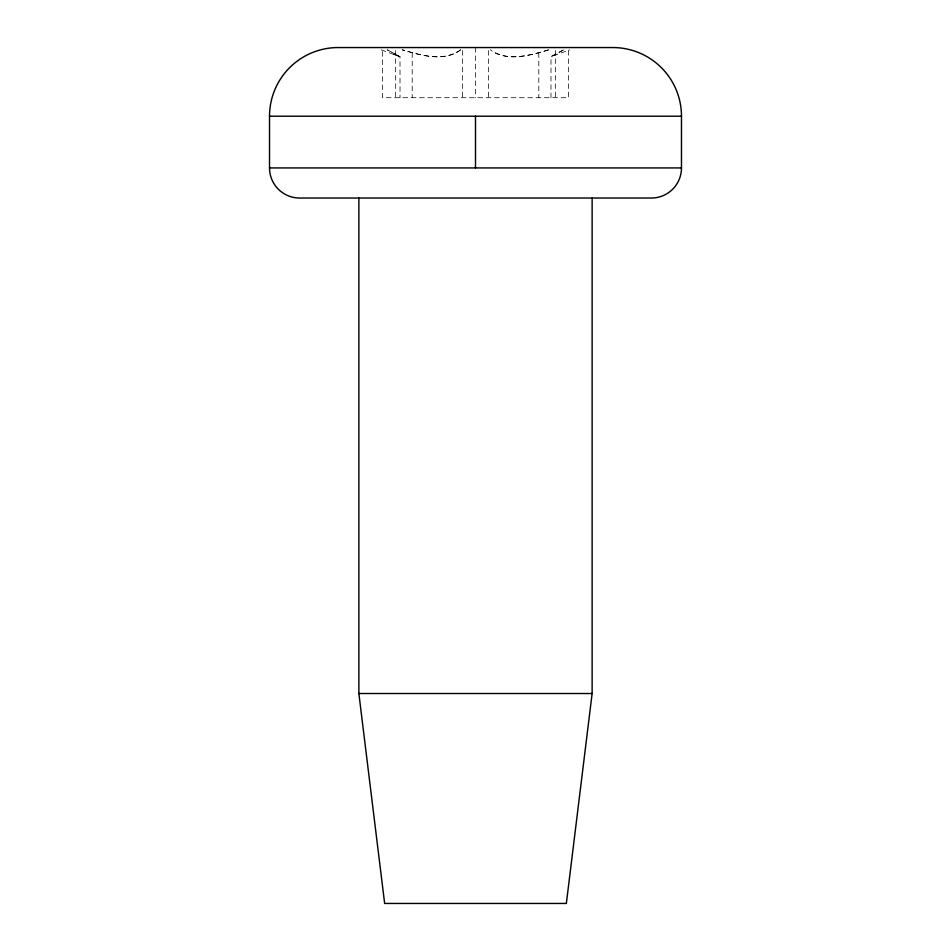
<?xml version="1.0" encoding="UTF-8"?>
<svg xmlns="http://www.w3.org/2000/svg" width="951" height="951" viewBox="0 0 951 951"><rect width="100%" height="100%" fill="white"/><g stroke="black" fill="none" stroke-linecap="round" stroke-linejoin="round"><path stroke-width="0.71" stroke-dasharray="4.75 3.57" d="M550.974 97.715L550.998 56.691L563.777 49.773M460.664 49.785C443.784 62.386 420.758 55.241 402.416 49.868M460.51 49.939C443.416 62.338 420.461 55.146 402.047 49.773M563.444 49.939L550.998 56.691L569.744 49.832M548.596 49.868C530.266 55.241 507.228 62.374 490.336 49.773M548.442 49.939C530.587 55.182 509.249 61.565 492.024 51.235M381.256 49.832L400.002 56.691L400.026 97.715M387.223 49.773L399.8 56.573L393.286 54.207L400.002 56.691L387.556 49.939M568.484 50.498L568.484 97.715L382.516 97.715L382.516 50.498M555.336 50.498L555.336 97.715M538.801 52.804L538.801 97.715M488.636 50.498L488.636 97.715M475.5 47.55L475.5 97.715M462.364 50.498L462.364 97.715M412.199 52.804L412.199 97.715M395.664 50.498L395.664 97.715"/><path stroke-width="1.43" d="M592.128 198.034L592.128 693.517L566.356 903.45L384.644 903.45L358.872 693.517L358.872 198.034M269.525 116.212L681.475 116.212L681.475 167.935A30.099 30.099 0 0 1 651.387 198.034L299.613 198.034A30.099 30.099 0 0 1 269.525 167.935L269.525 116.212A68.662 68.662 0 0 1 338.176 47.55L612.824 47.55A68.662 68.662 0 0 1 681.475 116.212M269.525 167.935L681.475 167.935M358.872 693.517L592.128 693.517M475.5 116.212L475.5 167.935"/></g></svg>
